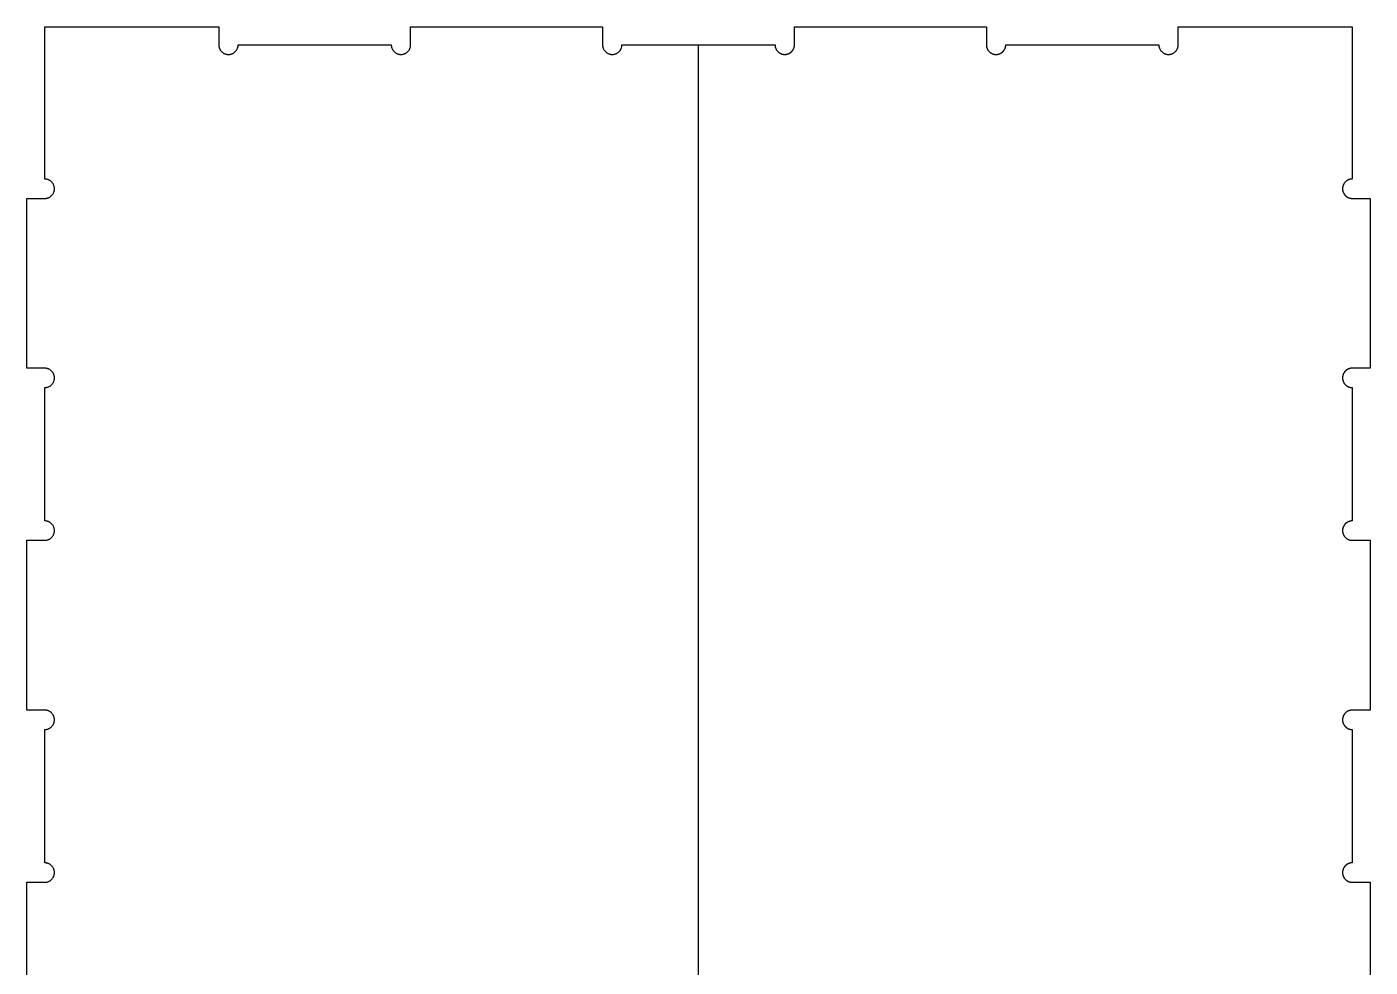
# Model space of a CAD drawing. Header units: millimetres. Extents: x -3003 to 2440, y -88 to 1748.
# Drawn here: x -1476.2 to -1026.2, y 227 to 542 of the extents above; entities that cross this region are included whole.
import ezdxf

# ---------------------------------------------------------------- set-up
doc = ezdxf.new("R2010")
doc.units = ezdxf.units.MM
doc.header["$MEASUREMENT"] = 0
doc.layers.add('LAID OUT PARTS', color=7, linetype='Continuous', true_color=0x000000)

msp = doc.modelspace()

# ---------------------------------------------------------------- linework, layer by layer
at = {"layer": 'LAID OUT PARTS'}
for p, q in [((-1251.18, -7.98), (-1251.18, 536.02)), ((-1251.18, -7.98, -6), (-1251.18, 536.02, -6))]:
    msp.add_line(p, q, dxfattribs=at)
for points in [[(-1470.18, 491.04), (-1470.18, 516.53), (-1470.18, 542.02)], [(-1470.18, 542.02), (-1470.18, 542.02, -3), (-1470.18, 542.02, -6)], [(-1470.18, 491.04, -6), (-1470.18, 516.53, -6), (-1470.18, 542.02, -6)], [(-1470.18, 542.02), (-1441.04, 542.02), (-1411.9, 542.02)], [(-1470.18, 542.02, -6), (-1441.04, 542.02, -6), (-1411.9, 542.02, -6)], [(-1470.18, 491.04, -3), (-1470.18, 516.53, -3), (-1470.18, 542.02, -3)], [(-1470.18, 542.02, -3), (-1441.04, 542.02, -3), (-1411.9, 542.02, -3)], [(-1441.04, 542.02), (-1441.04, 542.02, -3), (-1441.04, 542.02, -6)], [(-1411.9, 542.02), (-1411.9, 542.02, -3), (-1411.9, 542.02, -6)], [(-1411.9, 542.02), (-1411.9, 539.02), (-1411.9, 536.02)], [(-1411.9, 542.02, -6), (-1411.9, 539.02, -6), (-1411.9, 536.02, -6)], [(-1411.9, 542.02, -3), (-1411.9, 539.02, -3), (-1411.9, 536.02, -3)], [(-1347.61, 536.02), (-1347.61, 539.02), (-1347.61, 542.02)], [(-1347.61, 542.02), (-1347.61, 542.02, -3), (-1347.61, 542.02, -6)], [(-1347.61, 536.02, -6), (-1347.61, 539.02, -6), (-1347.61, 542.02, -6)], [(-1347.61, 542.02), (-1315.47, 542.02), (-1283.32, 542.02)], [(-1347.61, 542.02, -6), (-1315.47, 542.02, -6), (-1283.32, 542.02, -6)], [(-1347.61, 536.02, -3), (-1347.61, 539.02, -3), (-1347.61, 542.02, -3)], [(-1347.61, 542.02, -3), (-1315.47, 542.02, -3), (-1283.32, 542.02, -3)], [(-1315.47, 542.02), (-1315.47, 542.02, -3), (-1315.47, 542.02, -6)], [(-1283.32, 542.02), (-1283.32, 542.02, -3), (-1283.32, 542.02, -6)], [(-1283.32, 542.02), (-1283.32, 539.02), (-1283.32, 536.02)], [(-1283.32, 542.02, -6), (-1283.32, 539.02, -6), (-1283.32, 536.02, -6)], [(-1283.32, 542.02, -3), (-1283.32, 539.02, -3), (-1283.32, 536.02, -3)], [(-1219.04, 536.02), (-1219.04, 539.02), (-1219.04, 542.02)], [(-1219.04, 542.02), (-1219.04, 542.02, -3), (-1219.04, 542.02, -6)], [(-1219.04, 536.02, -6), (-1219.04, 539.02, -6), (-1219.04, 542.02, -6)], [(-1219.04, 542.02), (-1186.9, 542.02), (-1154.75, 542.02)], [(-1219.04, 542.02, -6), (-1186.9, 542.02, -6), (-1154.75, 542.02, -6)], [(-1219.04, 536.02, -3), (-1219.04, 539.02, -3), (-1219.04, 542.02, -3)], [(-1219.04, 542.02, -3), (-1186.9, 542.02, -3), (-1154.75, 542.02, -3)], [(-1186.9, 542.02), (-1186.9, 542.02, -3), (-1186.9, 542.02, -6)], [(-1154.75, 542.02), (-1154.75, 542.02, -3), (-1154.75, 542.02, -6)], [(-1154.75, 542.02), (-1154.75, 539.02), (-1154.75, 536.02)], [(-1154.75, 542.02, -6), (-1154.75, 539.02, -6), (-1154.75, 536.02, -6)], [(-1154.75, 542.02, -3), (-1154.75, 539.02, -3), (-1154.75, 536.02, -3)], [(-1090.47, 536.02), (-1090.47, 539.02), (-1090.47, 542.02)], [(-1090.47, 542.02), (-1090.47, 542.02, -3), (-1090.47, 542.02, -6)], [(-1090.47, 536.02, -6), (-1090.47, 539.02, -6), (-1090.47, 542.02, -6)], [(-1090.47, 542.02), (-1061.32, 542.02), (-1032.18, 542.02)], [(-1090.47, 542.02, -6), (-1061.32, 542.02, -6), (-1032.18, 542.02, -6)], [(-1090.47, 536.02, -3), (-1090.47, 539.02, -3), (-1090.47, 542.02, -3)], [(-1090.47, 542.02, -3), (-1061.32, 542.02, -3), (-1032.18, 542.02, -3)], [(-1061.32, 542.02), (-1061.32, 542.02, -3), (-1061.32, 542.02, -6)], [(-1032.18, 542.02), (-1032.18, 542.02, -3), (-1032.18, 542.02, -6)], [(-1032.18, 542.02), (-1032.18, 516.53), (-1032.18, 491.04)], [(-1032.18, 542.02, -6), (-1032.18, 516.53, -6), (-1032.18, 491.04, -6)], [(-1032.18, 542.02, -3), (-1032.18, 516.53, -3), (-1032.18, 491.04, -3)], [(-1411.9, 539.02), (-1411.9, 539.02, -3), (-1411.9, 539.02, -6)], [(-1411.9, 536.02), (-1411.9, 536.02, -3), (-1411.9, 536.02, -6)], [(-1405.4, 536.02), (-1405.4, 536.02, -3), (-1405.4, 536.02, -6)], [(-1405.4, 536.02), (-1379.75, 536.02), (-1354.11, 536.02)], [(-1405.4, 536.02, -6), (-1379.75, 536.02, -6), (-1354.11, 536.02, -6)], [(-1405.4, 536.02, -3), (-1379.75, 536.02, -3), (-1354.11, 536.02, -3)], [(-1379.75, 536.02), (-1379.75, 536.02, -3), (-1379.75, 536.02, -6)], [(-1354.11, 536.02), (-1354.11, 536.02, -3), (-1354.11, 536.02, -6)], [(-1347.61, 539.02), (-1347.61, 539.02, -3), (-1347.61, 539.02, -6)], [(-1347.61, 536.02), (-1347.61, 536.02, -3), (-1347.61, 536.02, -6)], [(-1283.32, 539.02), (-1283.32, 539.02, -3), (-1283.32, 539.02, -6)], [(-1283.32, 536.02), (-1283.32, 536.02, -3), (-1283.32, 536.02, -6)], [(-1276.82, 536.02), (-1276.82, 536.02, -3), (-1276.82, 536.02, -6)], [(-1276.82, 536.02), (-1251.18, 536.02), (-1225.54, 536.02)], [(-1276.82, 536.02, -6), (-1251.18, 536.02, -6), (-1225.54, 536.02, -6)], [(-1276.82, 536.02, -3), (-1251.18, 536.02, -3), (-1225.54, 536.02, -3)], [(-1251.18, 536.02), (-1251.18, 536.02, -3), (-1251.18, 536.02, -6)], [(-1225.54, 536.02), (-1225.54, 536.02, -3), (-1225.54, 536.02, -6)], [(-1219.04, 539.02), (-1219.04, 539.02, -3), (-1219.04, 539.02, -6)], [(-1219.04, 536.02), (-1219.04, 536.02, -3), (-1219.04, 536.02, -6)], [(-1154.75, 539.02), (-1154.75, 539.02, -3), (-1154.75, 539.02, -6)], [(-1154.75, 536.02), (-1154.75, 536.02, -3), (-1154.75, 536.02, -6)], [(-1148.25, 536.02), (-1148.25, 536.02, -3), (-1148.25, 536.02, -6)], [(-1148.25, 536.02), (-1122.61, 536.02), (-1096.97, 536.02)], [(-1148.25, 536.02, -6), (-1122.61, 536.02, -6), (-1096.97, 536.02, -6)], [(-1148.25, 536.02, -3), (-1122.61, 536.02, -3), (-1096.97, 536.02, -3)], [(-1122.61, 536.02), (-1122.61, 536.02, -3), (-1122.61, 536.02, -6)], [(-1096.97, 536.02), (-1096.97, 536.02, -3), (-1096.97, 536.02, -6)], [(-1090.47, 539.02), (-1090.47, 539.02, -3), (-1090.47, 539.02, -6)], [(-1090.47, 536.02), (-1090.47, 536.02, -3), (-1090.47, 536.02, -6)], [(-1408.65, 532.77), (-1408.65, 532.77, -3), (-1408.65, 532.77, -6)], [(-1350.86, 532.77), (-1350.86, 532.77, -3), (-1350.86, 532.77, -6)], [(-1280.07, 532.77), (-1280.07, 532.77, -3), (-1280.07, 532.77, -6)], [(-1224.59, 533.72), (-1224.59, 533.72, -3), (-1224.59, 533.72, -6)], [(-1222.29, 532.77), (-1222.29, 532.77, -3), (-1222.29, 532.77, -6)], [(-1219.99, 533.72), (-1219.99, 533.72, -3), (-1219.99, 533.72, -6)], [(-1153.8, 533.72), (-1153.8, 533.72, -3), (-1153.8, 533.72, -6)], [(-1151.5, 532.77), (-1151.5, 532.77, -3), (-1151.5, 532.77, -6)], [(-1149.2, 533.72), (-1149.2, 533.72, -3), (-1149.2, 533.72, -6)], [(-1093.72, 532.77), (-1093.72, 532.77, -3), (-1093.72, 532.77, -6)], [(-1470.18, 516.53), (-1470.18, 516.53, -3), (-1470.18, 516.53, -6)], [(-1032.18, 516.53), (-1032.18, 516.53, -3), (-1032.18, 516.53, -6)], [(-1470.18, 491.04), (-1470.18, 491.04, -3), (-1470.18, 491.04, -6)], [(-1032.18, 491.04), (-1032.18, 491.04, -3), (-1032.18, 491.04, -6)], [(-1466.93, 487.79), (-1466.93, 487.79, -3), (-1466.93, 487.79, -6)], [(-1035.43, 487.79), (-1035.43, 487.79, -3), (-1035.43, 487.79, -6)], [(-1034.48, 490.09), (-1034.48, 490.09, -3), (-1034.48, 490.09, -6)], [(-1476.18, 427.67), (-1476.18, 456.11), (-1476.18, 484.54)], [(-1476.18, 484.54), (-1476.18, 484.54, -3), (-1476.18, 484.54, -6)], [(-1476.18, 427.67, -6), (-1476.18, 456.11, -6), (-1476.18, 484.54, -6)], [(-1476.18, 484.54), (-1473.18, 484.54), (-1470.18, 484.54)], [(-1476.18, 484.54, -6), (-1473.18, 484.54, -6), (-1470.18, 484.54, -6)], [(-1476.18, 427.67, -3), (-1476.18, 456.11, -3), (-1476.18, 484.54, -3)], [(-1476.18, 484.54, -3), (-1473.18, 484.54, -3), (-1470.18, 484.54, -3)], [(-1473.18, 484.54), (-1473.18, 484.54, -3), (-1473.18, 484.54, -6)], [(-1470.18, 484.54), (-1470.18, 484.54, -3), (-1470.18, 484.54, -6)], [(-1034.48, 485.49), (-1034.48, 485.49, -3), (-1034.48, 485.49, -6)], [(-1032.18, 484.54), (-1032.18, 484.54, -3), (-1032.18, 484.54, -6)], [(-1032.18, 484.54), (-1029.18, 484.54), (-1026.18, 484.54)], [(-1032.18, 484.54, -6), (-1029.18, 484.54, -6), (-1026.18, 484.54, -6)], [(-1032.18, 484.54, -3), (-1029.18, 484.54, -3), (-1026.18, 484.54, -3)], [(-1029.18, 484.54), (-1029.18, 484.54, -3), (-1029.18, 484.54, -6)], [(-1026.18, 484.54), (-1026.18, 484.54, -3), (-1026.18, 484.54, -6)], [(-1026.18, 484.54), (-1026.18, 456.11), (-1026.18, 427.67)], [(-1026.18, 484.54, -6), (-1026.18, 456.11, -6), (-1026.18, 427.67, -6)], [(-1026.18, 484.54, -3), (-1026.18, 456.11, -3), (-1026.18, 427.67, -3)], [(-1476.18, 456.11), (-1476.18, 456.11, -3), (-1476.18, 456.11, -6)], [(-1026.18, 456.11), (-1026.18, 456.11, -3), (-1026.18, 456.11, -6)], [(-1470.18, 427.67), (-1473.18, 427.67), (-1476.18, 427.67)], [(-1476.18, 427.67), (-1476.18, 427.67, -3), (-1476.18, 427.67, -6)], [(-1470.18, 427.67, -6), (-1473.18, 427.67, -6), (-1476.18, 427.67, -6)], [(-1470.18, 427.67, -3), (-1473.18, 427.67, -3), (-1476.18, 427.67, -3)], [(-1473.18, 427.67), (-1473.18, 427.67, -3), (-1473.18, 427.67, -6)], [(-1470.18, 427.67), (-1470.18, 427.67, -3), (-1470.18, 427.67, -6)], [(-1026.18, 427.67), (-1029.18, 427.67), (-1032.18, 427.67)], [(-1032.18, 427.67), (-1032.18, 427.67, -3), (-1032.18, 427.67, -6)], [(-1026.18, 427.67, -6), (-1029.18, 427.67, -6), (-1032.18, 427.67, -6)], [(-1026.18, 427.67, -3), (-1029.18, 427.67, -3), (-1032.18, 427.67, -3)], [(-1029.18, 427.67), (-1029.18, 427.67, -3), (-1029.18, 427.67, -6)], [(-1026.18, 427.67), (-1026.18, 427.67, -3), (-1026.18, 427.67, -6)], [(-1466.93, 424.42), (-1466.93, 424.42, -3), (-1466.93, 424.42, -6)], [(-1035.43, 424.42), (-1035.43, 424.42, -3), (-1035.43, 424.42, -6)], [(-1034.48, 426.72), (-1034.48, 426.72, -3), (-1034.48, 426.72, -6)], [(-1470.18, 376.5), (-1470.18, 398.83), (-1470.18, 421.17)], [(-1470.18, 421.17), (-1470.18, 421.17, -3), (-1470.18, 421.17, -6)], [(-1470.18, 376.5, -6), (-1470.18, 398.83, -6), (-1470.18, 421.17, -6)], [(-1470.18, 376.5, -3), (-1470.18, 398.83, -3), (-1470.18, 421.17, -3)], [(-1034.48, 422.12), (-1034.48, 422.12, -3), (-1034.48, 422.12, -6)], [(-1032.18, 421.17), (-1032.18, 421.17, -3), (-1032.18, 421.17, -6)], [(-1032.18, 421.17), (-1032.18, 398.83), (-1032.18, 376.5)], [(-1032.18, 421.17, -6), (-1032.18, 398.83, -6), (-1032.18, 376.5, -6)], [(-1032.18, 421.17, -3), (-1032.18, 398.83, -3), (-1032.18, 376.5, -3)], [(-1470.18, 398.83), (-1470.18, 398.83, -3), (-1470.18, 398.83, -6)], [(-1032.18, 398.83), (-1032.18, 398.83, -3), (-1032.18, 398.83, -6)], [(-1470.18, 376.5), (-1470.18, 376.5, -3), (-1470.18, 376.5, -6)], [(-1034.48, 375.55), (-1034.48, 375.55, -3), (-1034.48, 375.55, -6)], [(-1032.18, 376.5), (-1032.18, 376.5, -3), (-1032.18, 376.5, -6)], [(-1476.18, 313.12), (-1476.18, 341.56), (-1476.18, 370)], [(-1476.18, 370), (-1476.18, 370, -3), (-1476.18, 370, -6)], [(-1476.18, 313.12, -6), (-1476.18, 341.56, -6), (-1476.18, 370, -6)], [(-1476.18, 370), (-1473.18, 370), (-1470.18, 370)], [(-1476.18, 370, -6), (-1473.18, 370, -6), (-1470.18, 370, -6)], [(-1476.18, 313.12, -3), (-1476.18, 341.56, -3), (-1476.18, 370, -3)], [(-1476.18, 370, -3), (-1473.18, 370, -3), (-1470.18, 370, -3)], [(-1473.18, 370), (-1473.18, 370, -3), (-1473.18, 370, -6)], [(-1470.18, 370), (-1470.18, 370, -3), (-1470.18, 370, -6)], [(-1466.93, 373.25), (-1466.93, 373.25, -3), (-1466.93, 373.25, -6)], [(-1035.43, 373.25), (-1035.43, 373.25, -3), (-1035.43, 373.25, -6)], [(-1034.48, 370.95), (-1034.48, 370.95, -3), (-1034.48, 370.95, -6)], [(-1032.18, 370), (-1032.18, 370, -3), (-1032.18, 370, -6)], [(-1032.18, 370), (-1029.18, 370), (-1026.18, 370)], [(-1032.18, 370, -6), (-1029.18, 370, -6), (-1026.18, 370, -6)], [(-1032.18, 370, -3), (-1029.18, 370, -3), (-1026.18, 370, -3)], [(-1029.18, 370), (-1029.18, 370, -3), (-1029.18, 370, -6)], [(-1026.18, 370), (-1026.18, 370, -3), (-1026.18, 370, -6)], [(-1026.18, 370), (-1026.18, 341.56), (-1026.18, 313.12)], [(-1026.18, 370, -6), (-1026.18, 341.56, -6), (-1026.18, 313.12, -6)], [(-1026.18, 370, -3), (-1026.18, 341.56, -3), (-1026.18, 313.12, -3)], [(-1476.18, 341.56), (-1476.18, 341.56, -3), (-1476.18, 341.56, -6)], [(-1026.18, 341.56), (-1026.18, 341.56, -3), (-1026.18, 341.56, -6)], [(-1470.18, 313.12), (-1473.18, 313.12), (-1476.18, 313.12)], [(-1476.18, 313.12), (-1476.18, 313.12, -3), (-1476.18, 313.12, -6)], [(-1470.18, 313.12, -6), (-1473.18, 313.12, -6), (-1476.18, 313.12, -6)], [(-1470.18, 313.12, -3), (-1473.18, 313.12, -3), (-1476.18, 313.12, -3)], [(-1473.18, 313.12), (-1473.18, 313.12, -3), (-1473.18, 313.12, -6)], [(-1470.18, 313.12), (-1470.18, 313.12, -3), (-1470.18, 313.12, -6)], [(-1034.48, 312.17), (-1034.48, 312.17, -3), (-1034.48, 312.17, -6)], [(-1026.18, 313.12), (-1029.18, 313.12), (-1032.18, 313.12)], [(-1032.18, 313.12), (-1032.18, 313.12, -3), (-1032.18, 313.12, -6)], [(-1026.18, 313.12, -6), (-1029.18, 313.12, -6), (-1032.18, 313.12, -6)], [(-1026.18, 313.12, -3), (-1029.18, 313.12, -3), (-1032.18, 313.12, -3)], [(-1029.18, 313.12), (-1029.18, 313.12, -3), (-1029.18, 313.12, -6)], [(-1026.18, 313.12), (-1026.18, 313.12, -3), (-1026.18, 313.12, -6)], [(-1470.18, 261.95), (-1470.18, 284.29), (-1470.18, 306.62)], [(-1470.18, 306.62), (-1470.18, 306.62, -3), (-1470.18, 306.62, -6)], [(-1470.18, 261.95, -6), (-1470.18, 284.29, -6), (-1470.18, 306.62, -6)], [(-1470.18, 261.95, -3), (-1470.18, 284.29, -3), (-1470.18, 306.62, -3)], [(-1466.93, 309.87), (-1466.93, 309.87, -3), (-1466.93, 309.87, -6)], [(-1035.43, 309.87), (-1035.43, 309.87, -3), (-1035.43, 309.87, -6)], [(-1034.48, 307.58), (-1034.48, 307.58, -3), (-1034.48, 307.58, -6)], [(-1032.18, 306.62), (-1032.18, 306.62, -3), (-1032.18, 306.62, -6)], [(-1032.18, 306.62), (-1032.18, 284.29), (-1032.18, 261.95)], [(-1032.18, 306.62, -6), (-1032.18, 284.29, -6), (-1032.18, 261.95, -6)], [(-1032.18, 306.62, -3), (-1032.18, 284.29, -3), (-1032.18, 261.95, -3)], [(-1470.18, 284.29), (-1470.18, 284.29, -3), (-1470.18, 284.29, -6)], [(-1032.18, 284.29), (-1032.18, 284.29, -3), (-1032.18, 284.29, -6)], [(-1470.18, 261.95), (-1470.18, 261.95, -3), (-1470.18, 261.95, -6)], [(-1034.48, 261), (-1034.48, 261, -3), (-1034.48, 261, -6)], [(-1032.18, 261.95), (-1032.18, 261.95, -3), (-1032.18, 261.95, -6)], [(-1466.93, 258.7), (-1466.93, 258.7, -3), (-1466.93, 258.7, -6)], [(-1035.43, 258.7), (-1035.43, 258.7, -3), (-1035.43, 258.7, -6)], [(-1476.18, 198.58), (-1476.18, 227.02), (-1476.18, 255.45)], [(-1476.18, 255.45), (-1476.18, 255.45, -3), (-1476.18, 255.45, -6)], [(-1476.18, 198.58, -6), (-1476.18, 227.02, -6), (-1476.18, 255.45, -6)], [(-1476.18, 255.45), (-1473.18, 255.45), (-1470.18, 255.45)], [(-1476.18, 255.45, -6), (-1473.18, 255.45, -6), (-1470.18, 255.45, -6)], [(-1476.18, 198.58, -3), (-1476.18, 227.02, -3), (-1476.18, 255.45, -3)], [(-1476.18, 255.45, -3), (-1473.18, 255.45, -3), (-1470.18, 255.45, -3)], [(-1473.18, 255.45), (-1473.18, 255.45, -3), (-1473.18, 255.45, -6)], [(-1470.18, 255.45), (-1470.18, 255.45, -3), (-1470.18, 255.45, -6)], [(-1034.48, 256.4), (-1034.48, 256.4, -3), (-1034.48, 256.4, -6)], [(-1032.18, 255.45), (-1032.18, 255.45, -3), (-1032.18, 255.45, -6)], [(-1032.18, 255.45), (-1029.18, 255.45), (-1026.18, 255.45)], [(-1032.18, 255.45, -6), (-1029.18, 255.45, -6), (-1026.18, 255.45, -6)], [(-1032.18, 255.45, -3), (-1029.18, 255.45, -3), (-1026.18, 255.45, -3)], [(-1029.18, 255.45), (-1029.18, 255.45, -3), (-1029.18, 255.45, -6)], [(-1026.18, 255.45), (-1026.18, 255.45, -3), (-1026.18, 255.45, -6)], [(-1026.18, 255.45), (-1026.18, 227.02), (-1026.18, 198.58)], [(-1026.18, 255.45, -6), (-1026.18, 227.02, -6), (-1026.18, 198.58, -6)], [(-1026.18, 255.45, -3), (-1026.18, 227.02, -3), (-1026.18, 198.58, -3)], [(-1026.18, 227.02), (-1026.18, 227.02, -3), (-1026.18, 227.02, -6)]]:
    msp.add_open_spline(points, degree=2, dxfattribs=at)
for points, weights, knots in [([(-1411.9, 536.02), (-1411.9, 532.77), (-1408.65, 532.77), (-1405.4, 532.77), (-1405.4, 536.02)], [1, 0.707106781187, 1, 0.707106781187, 1], [-189.041135, -189.041135, -189.041135, -183.936046, -183.936046, -178.830958, -178.830958, -178.830958]), ([(-1411.9, 536.02, -6), (-1411.9, 532.77, -6), (-1408.65, 532.77, -6), (-1405.4, 532.77, -6), (-1405.4, 536.02, -6)], [1, 0.707106781187, 1, 0.707106781187, 1], [-189.041135, -189.041135, -189.041135, -183.936046, -183.936046, -178.830958, -178.830958, -178.830958]), ([(-1411.9, 536.02, -3), (-1411.9, 532.77, -3), (-1408.65, 532.77, -3), (-1405.4, 532.77, -3), (-1405.4, 536.02, -3)], [1, 0.707106781187, 1, 0.707106781187, 1], [-189.041135, -189.041135, -189.041135, -183.936046, -183.936046, -178.830958, -178.830958, -178.830958]), ([(-1354.11, 536.02), (-1354.11, 532.77), (-1350.86, 532.77), (-1347.61, 532.77), (-1347.61, 536.02)], [1, 0.707106781187, 1, 0.707106781187, 1], [-178.033181, -178.033181, -178.033181, -172.928093, -172.928093, -167.823005, -167.823005, -167.823005]), ([(-1354.11, 536.02, -6), (-1354.11, 532.77, -6), (-1350.86, 532.77, -6), (-1347.61, 532.77, -6), (-1347.61, 536.02, -6)], [1, 0.707106781187, 1, 0.707106781187, 1], [-178.033181, -178.033181, -178.033181, -172.928093, -172.928093, -167.823005, -167.823005, -167.823005]), ([(-1354.11, 536.02, -3), (-1354.11, 532.77, -3), (-1350.86, 532.77, -3), (-1347.61, 532.77, -3), (-1347.61, 536.02, -3)], [1, 0.707106781187, 1, 0.707106781187, 1], [-178.033181, -178.033181, -178.033181, -172.928093, -172.928093, -167.823005, -167.823005, -167.823005]), ([(-1283.32, 536.02), (-1283.32, 532.77), (-1280.07, 532.77), (-1276.82, 532.77), (-1276.82, 536.02)], [1, 0.707106781186, 1, 0.707106781186, 1], [-164.823005, -164.823005, -164.823005, -159.717916, -159.717916, -154.612828, -154.612828, -154.612828]), ([(-1283.32, 536.02, -6), (-1283.32, 532.77, -6), (-1280.07, 532.77, -6), (-1276.82, 532.77, -6), (-1276.82, 536.02, -6)], [1, 0.707106781186, 1, 0.707106781186, 1], [-164.823005, -164.823005, -164.823005, -159.717916, -159.717916, -154.612828, -154.612828, -154.612828]), ([(-1283.32, 536.02, -3), (-1283.32, 532.77, -3), (-1280.07, 532.77, -3), (-1276.82, 532.77, -3), (-1276.82, 536.02, -3)], [1, 0.707106781186, 1, 0.707106781186, 1], [-164.823005, -164.823005, -164.823005, -159.717916, -159.717916, -154.612828, -154.612828, -154.612828]), ([(-1225.54, 536.02), (-1225.54, 534.67), (-1224.59, 533.72), (-1223.63, 532.77), (-1222.29, 532.77), (-1220.94, 532.77), (-1219.99, 533.72), (-1219.04, 534.67), (-1219.04, 536.02)], [1, 0.923879513788, 1, 0.923879513788, 1, 0.923879513788, 1, 0.923879513788, 1], [-153.815051, -153.815051, -153.815051, -151.262506, -151.262506, -148.709962, -148.709962, -146.157418, -146.157418, -143.604873, -143.604873, -143.604873]), ([(-1225.54, 536.02, -6), (-1225.54, 534.67, -6), (-1224.59, 533.72, -6), (-1223.63, 532.77, -6), (-1222.29, 532.77, -6), (-1220.94, 532.77, -6), (-1219.99, 533.72, -6), (-1219.04, 534.67, -6), (-1219.04, 536.02, -6)], [1, 0.923879513788, 1, 0.923879513788, 1, 0.923879513788, 1, 0.923879513788, 1], [-153.815051, -153.815051, -153.815051, -151.262506, -151.262506, -148.709962, -148.709962, -146.157418, -146.157418, -143.604873, -143.604873, -143.604873]), ([(-1225.54, 536.02, -3), (-1225.54, 534.67, -3), (-1224.59, 533.72, -3), (-1223.63, 532.77, -3), (-1222.29, 532.77, -3), (-1220.94, 532.77, -3), (-1219.99, 533.72, -3), (-1219.04, 534.67, -3), (-1219.04, 536.02, -3)], [1, 0.923879513788, 1, 0.923879513788, 1, 0.923879513788, 1, 0.923879513788, 1], [-153.815051, -153.815051, -153.815051, -151.262506, -151.262506, -148.709962, -148.709962, -146.157418, -146.157418, -143.604873, -143.604873, -143.604873]), ([(-1154.75, 536.02), (-1154.75, 534.67), (-1153.8, 533.72), (-1152.85, 532.77), (-1151.5, 532.77), (-1150.16, 532.77), (-1149.2, 533.72), (-1148.25, 534.67), (-1148.25, 536.02)], [1, 0.923879514568, 1, 0.923879514568, 1, 0.923879514568, 1, 0.923879514568, 1], [-140.604873, -140.604873, -140.604873, -138.052329, -138.052329, -135.499785, -135.499785, -132.94724, -132.94724, -130.394696, -130.394696, -130.394696]), ([(-1154.75, 536.02, -6), (-1154.75, 534.67, -6), (-1153.8, 533.72, -6), (-1152.85, 532.77, -6), (-1151.5, 532.77, -6), (-1150.16, 532.77, -6), (-1149.2, 533.72, -6), (-1148.25, 534.67, -6), (-1148.25, 536.02, -6)], [1, 0.923879514568, 1, 0.923879514568, 1, 0.923879514568, 1, 0.923879514568, 1], [-140.604873, -140.604873, -140.604873, -138.052329, -138.052329, -135.499785, -135.499785, -132.94724, -132.94724, -130.394696, -130.394696, -130.394696]), ([(-1154.75, 536.02, -3), (-1154.75, 534.67, -3), (-1153.8, 533.72, -3), (-1152.85, 532.77, -3), (-1151.5, 532.77, -3), (-1150.16, 532.77, -3), (-1149.2, 533.72, -3), (-1148.25, 534.67, -3), (-1148.25, 536.02, -3)], [1, 0.923879514568, 1, 0.923879514568, 1, 0.923879514568, 1, 0.923879514568, 1], [-140.604873, -140.604873, -140.604873, -138.052329, -138.052329, -135.499785, -135.499785, -132.94724, -132.94724, -130.394696, -130.394696, -130.394696]), ([(-1096.97, 536.02), (-1096.97, 532.77), (-1093.72, 532.77), (-1090.47, 532.77), (-1090.47, 536.02)], [1, 0.707106781187, 1, 0.707106781187, 1], [-129.596918, -129.596918, -129.596918, -124.49183, -124.49183, -119.386742, -119.386742, -119.386742]), ([(-1096.97, 536.02, -6), (-1096.97, 532.77, -6), (-1093.72, 532.77, -6), (-1090.47, 532.77, -6), (-1090.47, 536.02, -6)], [1, 0.707106781187, 1, 0.707106781187, 1], [-129.596918, -129.596918, -129.596918, -124.49183, -124.49183, -119.386742, -119.386742, -119.386742]), ([(-1096.97, 536.02, -3), (-1096.97, 532.77, -3), (-1093.72, 532.77, -3), (-1090.47, 532.77, -3), (-1090.47, 536.02, -3)], [1, 0.707106781187, 1, 0.707106781187, 1], [-129.596918, -129.596918, -129.596918, -124.49183, -124.49183, -119.386742, -119.386742, -119.386742]), ([(-1470.18, 484.54), (-1466.93, 484.54), (-1466.93, 487.79), (-1466.93, 491.04), (-1470.18, 491.04)], [1, 0.707106781187, 1, 0.707106781187, 1], [-202.137819, -202.137819, -202.137819, -197.032731, -197.032731, -191.927642, -191.927642, -191.927642]), ([(-1470.18, 484.54, -6), (-1466.93, 484.54, -6), (-1466.93, 487.79, -6), (-1466.93, 491.04, -6), (-1470.18, 491.04, -6)], [1, 0.707106781187, 1, 0.707106781187, 1], [-202.137819, -202.137819, -202.137819, -197.032731, -197.032731, -191.927642, -191.927642, -191.927642]), ([(-1470.18, 484.54, -3), (-1466.93, 484.54, -3), (-1466.93, 487.79, -3), (-1466.93, 491.04, -3), (-1470.18, 491.04, -3)], [1, 0.707106781187, 1, 0.707106781187, 1], [-202.137819, -202.137819, -202.137819, -197.032731, -197.032731, -191.927642, -191.927642, -191.927642]), ([(-1032.18, 491.04), (-1033.53, 491.04), (-1034.48, 490.09), (-1035.43, 489.14), (-1035.43, 487.79), (-1035.43, 486.45), (-1034.48, 485.49), (-1033.53, 484.54), (-1032.18, 484.54)], [1, 0.923879512724, 1, 0.923879512724, 1, 0.923879512724, 1, 0.923879512724, 1], [-435.088321, -435.088321, -435.088321, -432.535776, -432.535776, -429.983232, -429.983232, -427.430688, -427.430688, -424.878143, -424.878143, -424.878143]), ([(-1032.18, 491.04, -6), (-1033.53, 491.04, -6), (-1034.48, 490.09, -6), (-1035.43, 489.14, -6), (-1035.43, 487.79, -6), (-1035.43, 486.45, -6), (-1034.48, 485.49, -6), (-1033.53, 484.54, -6), (-1032.18, 484.54, -6)], [1, 0.923879512724, 1, 0.923879512724, 1, 0.923879512724, 1, 0.923879512724, 1], [-435.088321, -435.088321, -435.088321, -432.535776, -432.535776, -429.983232, -429.983232, -427.430688, -427.430688, -424.878143, -424.878143, -424.878143]), ([(-1032.18, 491.04, -3), (-1033.53, 491.04, -3), (-1034.48, 490.09, -3), (-1035.43, 489.14, -3), (-1035.43, 487.79, -3), (-1035.43, 486.45, -3), (-1034.48, 485.49, -3), (-1033.53, 484.54, -3), (-1032.18, 484.54, -3)], [1, 0.923879512724, 1, 0.923879512724, 1, 0.923879512724, 1, 0.923879512724, 1], [-435.088321, -435.088321, -435.088321, -432.535776, -432.535776, -429.983232, -429.983232, -427.430688, -427.430688, -424.878143, -424.878143, -424.878143]), ([(-1470.18, 421.17), (-1466.93, 421.17), (-1466.93, 424.42), (-1466.93, 427.67), (-1470.18, 427.67)], [1, 0.707106781187, 1, 0.707106781187, 1], [-215.347995, -215.347995, -215.347995, -210.242907, -210.242907, -205.137819, -205.137819, -205.137819]), ([(-1470.18, 421.17, -6), (-1466.93, 421.17, -6), (-1466.93, 424.42, -6), (-1466.93, 427.67, -6), (-1470.18, 427.67, -6)], [1, 0.707106781187, 1, 0.707106781187, 1], [-215.347995, -215.347995, -215.347995, -210.242907, -210.242907, -205.137819, -205.137819, -205.137819]), ([(-1470.18, 421.17, -3), (-1466.93, 421.17, -3), (-1466.93, 424.42, -3), (-1466.93, 427.67, -3), (-1470.18, 427.67, -3)], [1, 0.707106781187, 1, 0.707106781187, 1], [-215.347995, -215.347995, -215.347995, -210.242907, -210.242907, -205.137819, -205.137819, -205.137819]), ([(-1032.18, 427.67), (-1033.53, 427.67), (-1034.48, 426.72), (-1035.43, 425.77), (-1035.43, 424.42), (-1035.43, 423.07), (-1034.48, 422.12), (-1033.53, 421.17), (-1032.18, 421.17)], [1, 0.923879510445, 1, 0.923879510445, 1, 0.923879510445, 1, 0.923879510445, 1], [-421.878143, -421.878143, -421.878143, -419.325599, -419.325599, -416.773055, -416.773055, -414.22051, -414.22051, -411.667966, -411.667966, -411.667966]), ([(-1032.18, 427.67, -6), (-1033.53, 427.67, -6), (-1034.48, 426.72, -6), (-1035.43, 425.77, -6), (-1035.43, 424.42, -6), (-1035.43, 423.07, -6), (-1034.48, 422.12, -6), (-1033.53, 421.17, -6), (-1032.18, 421.17, -6)], [1, 0.923879510445, 1, 0.923879510445, 1, 0.923879510445, 1, 0.923879510445, 1], [-421.878143, -421.878143, -421.878143, -419.325599, -419.325599, -416.773055, -416.773055, -414.22051, -414.22051, -411.667966, -411.667966, -411.667966]), ([(-1032.18, 427.67, -3), (-1033.53, 427.67, -3), (-1034.48, 426.72, -3), (-1035.43, 425.77, -3), (-1035.43, 424.42, -3), (-1035.43, 423.07, -3), (-1034.48, 422.12, -3), (-1033.53, 421.17, -3), (-1032.18, 421.17, -3)], [1, 0.923879510445, 1, 0.923879510445, 1, 0.923879510445, 1, 0.923879510445, 1], [-421.878143, -421.878143, -421.878143, -419.325599, -419.325599, -416.773055, -416.773055, -414.22051, -414.22051, -411.667966, -411.667966, -411.667966]), ([(-1470.18, 370), (-1466.93, 370), (-1466.93, 373.25), (-1466.93, 376.5), (-1470.18, 376.5)], [1, 0.707106781187, 1, 0.707106781187, 1], [-226.331187, -226.331187, -226.331187, -221.226099, -221.226099, -216.121011, -216.121011, -216.121011]), ([(-1470.18, 370, -6), (-1466.93, 370, -6), (-1466.93, 373.25, -6), (-1466.93, 376.5, -6), (-1470.18, 376.5, -6)], [1, 0.707106781187, 1, 0.707106781187, 1], [-226.331187, -226.331187, -226.331187, -221.226099, -221.226099, -216.121011, -216.121011, -216.121011]), ([(-1470.18, 370, -3), (-1466.93, 370, -3), (-1466.93, 373.25, -3), (-1466.93, 376.5, -3), (-1470.18, 376.5, -3)], [1, 0.707106781187, 1, 0.707106781187, 1], [-226.331187, -226.331187, -226.331187, -221.226099, -221.226099, -216.121011, -216.121011, -216.121011]), ([(-1032.18, 376.5), (-1033.53, 376.5), (-1034.48, 375.55), (-1035.43, 374.59), (-1035.43, 373.25), (-1035.43, 371.9), (-1034.48, 370.95), (-1033.53, 370), (-1032.18, 370)], [1, 0.923879519641, 1, 0.923879519641, 1, 0.923879519641, 1, 0.923879519641, 1], [-410.89495, -410.89495, -410.89495, -408.342406, -408.342406, -405.789861, -405.789861, -403.237317, -403.237317, -400.684773, -400.684773, -400.684773]), ([(-1032.18, 376.5, -6), (-1033.53, 376.5, -6), (-1034.48, 375.55, -6), (-1035.43, 374.59, -6), (-1035.43, 373.25, -6), (-1035.43, 371.9, -6), (-1034.48, 370.95, -6), (-1033.53, 370, -6), (-1032.18, 370, -6)], [1, 0.923879519641, 1, 0.923879519641, 1, 0.923879519641, 1, 0.923879519641, 1], [-410.89495, -410.89495, -410.89495, -408.342406, -408.342406, -405.789861, -405.789861, -403.237317, -403.237317, -400.684773, -400.684773, -400.684773]), ([(-1032.18, 376.5, -3), (-1033.53, 376.5, -3), (-1034.48, 375.55, -3), (-1035.43, 374.59, -3), (-1035.43, 373.25, -3), (-1035.43, 371.9, -3), (-1034.48, 370.95, -3), (-1033.53, 370, -3), (-1032.18, 370, -3)], [1, 0.923879519641, 1, 0.923879519641, 1, 0.923879519641, 1, 0.923879519641, 1], [-410.89495, -410.89495, -410.89495, -408.342406, -408.342406, -405.789861, -405.789861, -403.237317, -403.237317, -400.684773, -400.684773, -400.684773]), ([(-1470.18, 306.62), (-1466.93, 306.62), (-1466.93, 309.87), (-1466.93, 313.12), (-1470.18, 313.12)], [1, 0.707106781187, 1, 0.707106781187, 1], [-239.541363, -239.541363, -239.541363, -234.436275, -234.436275, -229.331187, -229.331187, -229.331187]), ([(-1470.18, 306.62, -6), (-1466.93, 306.62, -6), (-1466.93, 309.87, -6), (-1466.93, 313.12, -6), (-1470.18, 313.12, -6)], [1, 0.707106781187, 1, 0.707106781187, 1], [-239.541363, -239.541363, -239.541363, -234.436275, -234.436275, -229.331187, -229.331187, -229.331187]), ([(-1470.18, 306.62, -3), (-1466.93, 306.62, -3), (-1466.93, 309.87, -3), (-1466.93, 313.12, -3), (-1470.18, 313.12, -3)], [1, 0.707106781187, 1, 0.707106781187, 1], [-239.541363, -239.541363, -239.541363, -234.436275, -234.436275, -229.331187, -229.331187, -229.331187]), ([(-1032.18, 313.12), (-1033.53, 313.12), (-1034.48, 312.17), (-1035.43, 311.22), (-1035.43, 309.87), (-1035.43, 308.53), (-1034.48, 307.58), (-1033.53, 306.62), (-1032.18, 306.62)], [1, 0.923879503114, 1, 0.923879503114, 1, 0.923879503114, 1, 0.923879503114, 1], [-397.684773, -397.684773, -397.684773, -395.132228, -395.132228, -392.579684, -392.579684, -390.027139, -390.027139, -387.474595, -387.474595, -387.474595]), ([(-1032.18, 313.12, -6), (-1033.53, 313.12, -6), (-1034.48, 312.17, -6), (-1035.43, 311.22, -6), (-1035.43, 309.87, -6), (-1035.43, 308.53, -6), (-1034.48, 307.58, -6), (-1033.53, 306.62, -6), (-1032.18, 306.62, -6)], [1, 0.923879503114, 1, 0.923879503114, 1, 0.923879503114, 1, 0.923879503114, 1], [-397.684773, -397.684773, -397.684773, -395.132228, -395.132228, -392.579684, -392.579684, -390.027139, -390.027139, -387.474595, -387.474595, -387.474595]), ([(-1032.18, 313.12, -3), (-1033.53, 313.12, -3), (-1034.48, 312.17, -3), (-1035.43, 311.22, -3), (-1035.43, 309.87, -3), (-1035.43, 308.53, -3), (-1034.48, 307.58, -3), (-1033.53, 306.62, -3), (-1032.18, 306.62, -3)], [1, 0.923879503114, 1, 0.923879503114, 1, 0.923879503114, 1, 0.923879503114, 1], [-397.684773, -397.684773, -397.684773, -395.132228, -395.132228, -392.579684, -392.579684, -390.027139, -390.027139, -387.474595, -387.474595, -387.474595]), ([(-1470.18, 255.45), (-1466.93, 255.45), (-1466.93, 258.7), (-1466.93, 261.95), (-1470.18, 261.95)], [1, 0.707106781187, 1, 0.707106781187, 1], [-250.524555, -250.524555, -250.524555, -245.419467, -245.419467, -240.314379, -240.314379, -240.314379]), ([(-1470.18, 255.45, -6), (-1466.93, 255.45, -6), (-1466.93, 258.7, -6), (-1466.93, 261.95, -6), (-1470.18, 261.95, -6)], [1, 0.707106781187, 1, 0.707106781187, 1], [-250.524555, -250.524555, -250.524555, -245.419467, -245.419467, -240.314379, -240.314379, -240.314379]), ([(-1470.18, 255.45, -3), (-1466.93, 255.45, -3), (-1466.93, 258.7, -3), (-1466.93, 261.95, -3), (-1470.18, 261.95, -3)], [1, 0.707106781187, 1, 0.707106781187, 1], [-250.524555, -250.524555, -250.524555, -245.419467, -245.419467, -240.314379, -240.314379, -240.314379]), ([(-1032.18, 261.95), (-1033.53, 261.95), (-1034.48, 261), (-1035.43, 260.05), (-1035.43, 258.7), (-1035.43, 257.36), (-1034.48, 256.4), (-1033.53, 255.45), (-1032.18, 255.45)], [1, 0.923879519318, 1, 0.923879519318, 1, 0.923879519318, 1, 0.923879519318, 1], [-386.701579, -386.701579, -386.701579, -384.149035, -384.149035, -381.59649, -381.59649, -379.043946, -379.043946, -376.491402, -376.491402, -376.491402]), ([(-1032.18, 261.95, -6), (-1033.53, 261.95, -6), (-1034.48, 261, -6), (-1035.43, 260.05, -6), (-1035.43, 258.7, -6), (-1035.43, 257.36, -6), (-1034.48, 256.4, -6), (-1033.53, 255.45, -6), (-1032.18, 255.45, -6)], [1, 0.923879519318, 1, 0.923879519318, 1, 0.923879519318, 1, 0.923879519318, 1], [-386.701579, -386.701579, -386.701579, -384.149035, -384.149035, -381.59649, -381.59649, -379.043946, -379.043946, -376.491402, -376.491402, -376.491402]), ([(-1032.18, 261.95, -3), (-1033.53, 261.95, -3), (-1034.48, 261, -3), (-1035.43, 260.05, -3), (-1035.43, 258.7, -3), (-1035.43, 257.36, -3), (-1034.48, 256.4, -3), (-1033.53, 255.45, -3), (-1032.18, 255.45, -3)], [1, 0.923879519318, 1, 0.923879519318, 1, 0.923879519318, 1, 0.923879519318, 1], [-386.701579, -386.701579, -386.701579, -384.149035, -384.149035, -381.59649, -381.59649, -379.043946, -379.043946, -376.491402, -376.491402, -376.491402])]:
    msp.add_rational_spline(points, weights, degree=2, knots=knots, dxfattribs=at)

doc.saveas('drawing.dxf')
